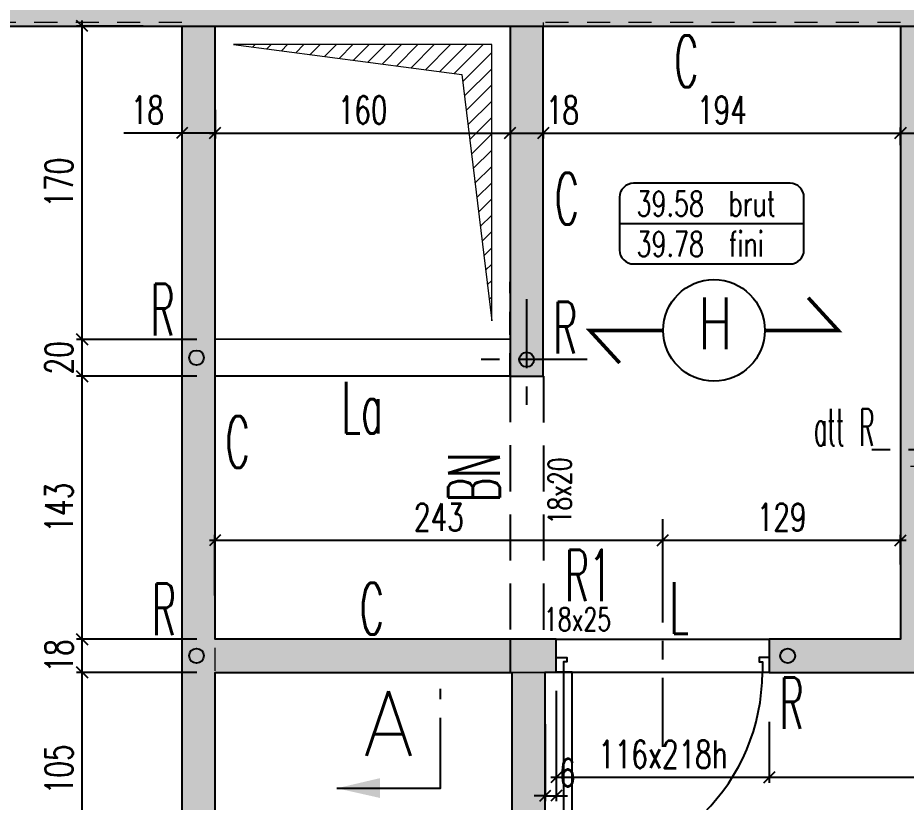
# Model space of a CAD drawing. Extents: x 308 to 437, y -199 to -146.
# Drawn here: x 367.063 to 371.883, y -167.064 to -162.806 of the extents above; entities that cross this region are included whole.
import ezdxf
from ezdxf.enums import TextEntityAlignment as Align

# ---------------------------------------------------------------- set-up
doc = ezdxf.new("R2010")
doc.units = 0
doc.header["$LTSCALE"] = 0.5
doc.header["$MEASUREMENT"] = 0
for name, pattern in [('AXES2', [1.125, 0.75, -0.125, 0.125, -0.125]), ('CACHE', [0.375, 0.25, -0.125]), ('DISCONTINU', [0.75, 0.5, -0.25]), ('DISCONTINU2', [0.375, 0.25, -0.125])]:
    doc.linetypes.add(name, pattern=pattern)
doc.layers.get('0').update_dxf_attribs({"linetype": 'CONTINUOUS'})
doc.layers.get('DEFPOINTS').update_dxf_attribs({"linetype": 'CONTINUOUS'})
doc.layers.add('00 - RESERVATIONS', color=1, linetype='CONTINUOUS', lineweight=20)
for name, color, linetype in [('AXES', 6, 'AXES2'), ('COTATION', 7, 'CONTINUOUS'), ('HABILLAGE', 7, 'CONTINUOUS'), ('MURS', 3, 'CONTINUOUS'), ('PLANCHER', 7, 'CONTINUOUS'), ('POCHAGE', 254, 'CONTINUOUS'), ('POTEAUX', 1, 'CONTINUOUS'), ('POUTRES', 2, 'CONTINUOUS'), ('RAID', 1, 'CONTINUOUS'), ('RDC', 7, 'DISCONTINU2'), ('REP-COUPES', 5, 'CONTINUOUS'), ('REPERE-CHAI', 4, 'CONTINUOUS'), ('REPERE-POUT', 4, 'CONTINUOUS'), ('REPERE-RAID', 4, 'CONTINUOUS')]:
    doc.layers.add(name, color=color, linetype=linetype)
doc.styles.add('ROMANS8', font='romans.shx', dxfattribs={"width": 0.7})
doc.styles.get("Standard").update_dxf_attribs({"font": 'txt.shx'})
doc.dimstyles.new('COT50 cm', dxfattribs={"dimtxt": 0.15, "dimasz": 0.06, "dimexe": 0.03, "dimexo": 0.1, "dimgap": 0.05, "dimtad": 1, "dimdec": 0, "dimlfac": 100, "dimzin": 0, "dimdsep": 46, "dimtxsty": 'ROMANS8', "dimblk1": 'OBLIQUE', "dimblk2": 'OBLIQUE', "dimsah": 1, "dimcen": 0.03, "dimdle": 0.03, "dimclrt": 1, "dimadec": 0, "dimazin": 0, "dimtfac": 1, "dimtdec": 0, "dimtmove": 0, "dimatfit": 3, "dimfxl": 0, "dimtolj": 1, "dimtzin": 0, "dimlwd": -1, "dimlwe": -1, "dimarcsym": 0})

# ---------------------------------------------------------------- blocks, each defined once
blk = doc.blocks.new('139')
at = {"layer": 'HABILLAGE', "color": 7}
blk.add_line((-0.6648, 0), (0.6648, 0), dxfattribs=at)
at = {"layer": 'HABILLAGE'}
blk.add_lwpolyline([(-0.5648, -0.291), (0.5648, -0.291, 0.414214), (0.6648, -0.191), (0.6648, 0.191, 0.414214), (0.5648, 0.291), (-0.5648, 0.291, 0.414214), (-0.6648, 0.191), (-0.6648, -0.191, 0.414214)], format="xyb", close=True, dxfattribs=at)
at = {"layer": 'HABILLAGE', "color": 1, "width": 0.7}
for s, p in [('brut', (0.1215, 0.054)), ('fini', (0.1215, -0.237))]:
    blk.add_text(s, height=0.18, dxfattribs=at).set_placement(p)
for tag, p in [('NIVBRUT', (-0.5425, 0.054)), ('NIVFINI', (-0.5425, -0.237))]:
    blk.add_attdef(tag, p, '', height=0.18, dxfattribs=at)
blk = doc.blocks.new('_Oblique')
at = {"layer": 'COTATION', "color": 0, "lineweight": -2}
blk.add_line((-0.5, -0.5), (0.5, 0.5), dxfattribs=at)
blk = doc.blocks.new('*D831')
at = {"layer": 'COTATION', "color": 0, "transparency": 16777216}
for p, q in [((367.9535, -160.371), (367.9535, -160.041)), ((368.1334, -160.371), (368.1334, -160.041)), ((367.9235, -160.071), (368.1634, -160.071))]:
    blk.add_line(p, q, dxfattribs=at)
at = {"layer": 'DEFPOINTS', "color": 0, "transparency": 16777216}
for p in [(368.1334, -160.071), (367.9535, -162.8513), (368.1334, -162.8514)]:
    blk.add_point(p, dxfattribs=at)
at = {"layer": 'COTATION', "color": 0, "transparency": 16777216, "xscale": 0.06, "yscale": 0.06, "zscale": 0.06, "rotation": 180}
blk.add_blockref('_Oblique', (367.9535, -160.071), dxfattribs=at)
at = {"layer": 'COTATION', "color": 0, "transparency": 16777216, "xscale": 0.06, "yscale": 0.06, "zscale": 0.06}
blk.add_blockref('_Oblique', (368.1334, -160.071), dxfattribs=at)
at = {"layer": 'COTATION', "color": 1, "transparency": 16777216, "insert": (368.0434, -159.946), "char_height": 0.15, "attachment_point": 5, "style": 'ROMANS8'}
blk.add_mtext('\\A1;18', dxfattribs=at)
blk = doc.blocks.new('*D832')
at = {"layer": 'COTATION', "color": 0, "transparency": 16777216}
for p, q in [((368.1334, -160.371), (368.1334, -160.041)), ((369.734, -160.371), (369.734, -160.041)), ((368.1034, -160.071), (369.764, -160.071))]:
    blk.add_line(p, q, dxfattribs=at)
at = {"layer": 'DEFPOINTS', "color": 0, "transparency": 16777216}
for p in [(369.734, -160.071), (368.1334, -162.8514), (369.734, -162.8522)]:
    blk.add_point(p, dxfattribs=at)
at = {"layer": 'COTATION', "color": 0, "transparency": 16777216, "xscale": 0.06, "yscale": 0.06, "zscale": 0.06, "rotation": 180}
blk.add_blockref('_Oblique', (368.1334, -160.071), dxfattribs=at)
at = {"layer": 'COTATION', "color": 0, "transparency": 16777216, "xscale": 0.06, "yscale": 0.06, "zscale": 0.06}
blk.add_blockref('_Oblique', (369.734, -160.071), dxfattribs=at)
at = {"layer": 'COTATION', "color": 1, "transparency": 16777216, "insert": (368.9337, -159.946), "char_height": 0.15, "attachment_point": 5, "style": 'ROMANS8'}
blk.add_mtext('\\A1;160', dxfattribs=at)
blk = doc.blocks.new('*D833')
at = {"layer": 'COTATION', "color": 0, "transparency": 16777216}
for p, q in [((369.734, -160.371), (369.734, -160.041)), ((369.9141, -160.371), (369.9141, -160.041)), ((369.704, -160.071), (369.9441, -160.071))]:
    blk.add_line(p, q, dxfattribs=at)
at = {"layer": 'DEFPOINTS', "color": 0, "transparency": 16777216}
for p in [(369.9141, -160.071), (369.734, -162.8522), (369.9141, -162.8522)]:
    blk.add_point(p, dxfattribs=at)
at = {"layer": 'COTATION', "color": 0, "transparency": 16777216, "xscale": 0.06, "yscale": 0.06, "zscale": 0.06, "rotation": 180}
blk.add_blockref('_Oblique', (369.734, -160.071), dxfattribs=at)
at = {"layer": 'COTATION', "color": 0, "transparency": 16777216, "xscale": 0.06, "yscale": 0.06, "zscale": 0.06}
blk.add_blockref('_Oblique', (369.9141, -160.071), dxfattribs=at)
at = {"layer": 'COTATION', "color": 1, "transparency": 16777216, "insert": (369.8241, -159.946), "char_height": 0.15, "attachment_point": 5, "style": 'ROMANS8'}
blk.add_mtext('\\A1;18', dxfattribs=at)
blk = doc.blocks.new('*D834')
at = {"layer": 'COTATION', "color": 0, "transparency": 16777216}
for p, q in [((369.9141, -160.371), (369.9141, -160.041)), ((371.8518, -160.371), (371.8518, -160.041)), ((369.8841, -160.071), (371.8818, -160.071))]:
    blk.add_line(p, q, dxfattribs=at)
at = {"layer": 'DEFPOINTS', "color": 0, "transparency": 16777216}
for p in [(371.8518, -160.071), (369.9141, -162.8522), (371.8518, -162.8522)]:
    blk.add_point(p, dxfattribs=at)
at = {"layer": 'COTATION', "color": 0, "transparency": 16777216, "xscale": 0.06, "yscale": 0.06, "zscale": 0.06, "rotation": 180}
blk.add_blockref('_Oblique', (369.9141, -160.071), dxfattribs=at)
at = {"layer": 'COTATION', "color": 0, "transparency": 16777216, "xscale": 0.06, "yscale": 0.06, "zscale": 0.06}
blk.add_blockref('_Oblique', (371.8518, -160.071), dxfattribs=at)
at = {"layer": 'COTATION', "color": 1, "transparency": 16777216, "insert": (370.8829, -159.946), "char_height": 0.15, "attachment_point": 5, "style": 'ROMANS8'}
blk.add_mtext('\\A1;194', dxfattribs=at)
blk = doc.blocks.new('*D835')
at = {"layer": 'COTATION', "color": 0, "transparency": 16777216}
for p, q in [((371.8518, -160.371), (371.8518, -160.041)), ((372.0318, -160.371), (372.0318, -160.041)), ((371.8218, -160.071), (372.0618, -160.071))]:
    blk.add_line(p, q, dxfattribs=at)
at = {"layer": 'DEFPOINTS', "color": 0, "transparency": 16777216}
for p in [(372.0318, -160.071), (371.8518, -162.8522), (372.0318, -162.8522)]:
    blk.add_point(p, dxfattribs=at)
at = {"layer": 'COTATION', "color": 0, "transparency": 16777216, "xscale": 0.06, "yscale": 0.06, "zscale": 0.06, "rotation": 180}
blk.add_blockref('_Oblique', (371.8518, -160.071), dxfattribs=at)
at = {"layer": 'COTATION', "color": 0, "transparency": 16777216, "xscale": 0.06, "yscale": 0.06, "zscale": 0.06}
blk.add_blockref('_Oblique', (372.0318, -160.071), dxfattribs=at)
at = {"layer": 'COTATION', "color": 1, "transparency": 16777216, "insert": (371.9418, -159.946), "char_height": 0.15, "attachment_point": 5, "style": 'ROMANS8'}
blk.add_mtext('\\A1;18', dxfattribs=at)
blk = doc.blocks.new('*D1090')
at = {"layer": 'COTATION', "color": 0, "transparency": 16777216}
for p, q in [((368.0341, -166.3595), (367.3824, -166.3595)), ((367.4124, -167.4413), (367.4124, -166.3295)), ((367.6139, -167.4113), (367.3824, -167.4113))]:
    blk.add_line(p, q, dxfattribs=at)
at = {"layer": 'DEFPOINTS', "color": 0, "transparency": 16777216}
for p in [(367.4124, -166.3595), (368.1341, -166.3595), (367.7139, -167.4113)]:
    blk.add_point(p, dxfattribs=at)
at = {"layer": 'COTATION', "color": 0, "transparency": 16777216, "xscale": 0.06, "yscale": 0.06, "zscale": 0.06}
for p, rotation in [((367.4124, -166.3595), 90), ((367.4124, -167.4113), 270)]:
    blk.add_blockref('_Oblique', p, dxfattribs=dict(at, rotation=rotation))
at = {"layer": 'COTATION', "color": 1, "transparency": 16777216, "insert": (367.2874, -166.8854), "char_height": 0.15, "attachment_point": 5, "rotation": 90, "style": 'ROMANS8'}
blk.add_mtext('\\A1;105', dxfattribs=at)
blk = doc.blocks.new('*D1091')
at = {"layer": 'COTATION', "color": 0, "transparency": 16777216}
for p, q in [((368.0341, -166.179), (367.3824, -166.179)), ((367.4124, -166.3895), (367.4124, -166.149)), ((368.0341, -166.3595), (367.3824, -166.3595))]:
    blk.add_line(p, q, dxfattribs=at)
at = {"layer": 'DEFPOINTS', "color": 0, "transparency": 16777216}
for p in [(367.4124, -166.179), (368.1341, -166.179), (368.1341, -166.3595)]:
    blk.add_point(p, dxfattribs=at)
at = {"layer": 'COTATION', "color": 0, "transparency": 16777216, "xscale": 0.06, "yscale": 0.06, "zscale": 0.06}
for p, rotation in [((367.4124, -166.179), 90), ((367.4124, -166.3595), 270)]:
    blk.add_blockref('_Oblique', p, dxfattribs=dict(at, rotation=rotation))
at = {"layer": 'COTATION', "color": 1, "transparency": 16777216, "insert": (367.2874, -166.2692), "char_height": 0.15, "attachment_point": 5, "rotation": 90, "style": 'ROMANS8'}
blk.add_mtext('\\A1;18', dxfattribs=at)
blk = doc.blocks.new('*D1092')
at = {"layer": 'COTATION', "color": 0, "transparency": 16777216}
for p, q in [((367.4124, -166.209), (367.4124, -164.7217)), ((368.0339, -164.7517), (367.3824, -164.7517)), ((368.0341, -166.179), (367.3824, -166.179))]:
    blk.add_line(p, q, dxfattribs=at)
at = {"layer": 'DEFPOINTS', "color": 0, "transparency": 16777216}
for p in [(367.4124, -164.7517), (368.1339, -164.7517), (368.1341, -166.179)]:
    blk.add_point(p, dxfattribs=at)
at = {"layer": 'COTATION', "color": 0, "transparency": 16777216, "xscale": 0.06, "yscale": 0.06, "zscale": 0.06}
for p, rotation in [((367.4124, -164.7517), 90), ((367.4124, -166.179), 270)]:
    blk.add_blockref('_Oblique', p, dxfattribs=dict(at, rotation=rotation))
at = {"layer": 'COTATION', "color": 1, "transparency": 16777216, "insert": (367.2874, -165.4653), "char_height": 0.15, "attachment_point": 5, "rotation": 90, "style": 'ROMANS8'}
blk.add_mtext('\\A1;143', dxfattribs=at)
blk = doc.blocks.new('*D1093')
at = {"layer": 'COTATION', "color": 0, "transparency": 16777216}
for p, q in [((367.4124, -164.7817), (367.4124, -164.5217)), ((368.0339, -164.5517), (367.3824, -164.5517)), ((368.0339, -164.7517), (367.3824, -164.7517))]:
    blk.add_line(p, q, dxfattribs=at)
at = {"layer": 'DEFPOINTS', "color": 0, "transparency": 16777216}
for p in [(367.4124, -164.5517), (368.1339, -164.5517), (368.1339, -164.7517)]:
    blk.add_point(p, dxfattribs=at)
at = {"layer": 'COTATION', "color": 0, "transparency": 16777216, "xscale": 0.06, "yscale": 0.06, "zscale": 0.06}
for p, rotation in [((367.4124, -164.5517), 90), ((367.4124, -164.7517), 270)]:
    blk.add_blockref('_Oblique', p, dxfattribs=dict(at, rotation=rotation))
at = {"layer": 'COTATION', "color": 1, "transparency": 16777216, "insert": (367.2874, -164.6517), "char_height": 0.15, "attachment_point": 5, "rotation": 90, "style": 'ROMANS8'}
blk.add_mtext('\\A1;20', dxfattribs=at)
blk = doc.blocks.new('*D1094')
at = {"layer": 'COTATION', "color": 0, "transparency": 16777216}
for p, q in [((367.7437, -162.8513), (367.3824, -162.8513)), ((367.4124, -164.5817), (367.4124, -162.8213)), ((368.0339, -164.5517), (367.3824, -164.5517))]:
    blk.add_line(p, q, dxfattribs=at)
at = {"layer": 'DEFPOINTS', "color": 0, "transparency": 16777216}
for p in [(367.4124, -162.8513), (367.8437, -162.8513), (368.1339, -164.5517)]:
    blk.add_point(p, dxfattribs=at)
at = {"layer": 'COTATION', "color": 0, "transparency": 16777216, "xscale": 0.06, "yscale": 0.06, "zscale": 0.06}
for p, rotation in [((367.4124, -162.8513), 90), ((367.4124, -164.5517), 270)]:
    blk.add_blockref('_Oblique', p, dxfattribs=dict(at, rotation=rotation))
at = {"layer": 'COTATION', "color": 1, "transparency": 16777216, "insert": (367.2874, -163.7015), "char_height": 0.15, "attachment_point": 5, "rotation": 90, "style": 'ROMANS8'}
blk.add_mtext('\\A1;170', dxfattribs=at)
blk = doc.blocks.new('*D1340')
at = {"layer": 'COTATION', "color": 0, "transparency": 16777216}
for p, q in [((367.9534, -163.3052), (367.9534, -163.462)), ((368.1337, -163.3052), (368.1337, -163.462)), ((367.9534, -163.432), (367.6384, -163.432)), ((368.1337, -163.432), (367.9234, -163.432))]:
    blk.add_line(p, q, dxfattribs=at)
at = {"layer": 'DEFPOINTS', "color": 0, "transparency": 16777216}
for p in [(367.9534, -163.2052), (368.1337, -163.2052), (368.1337, -163.432)]:
    blk.add_point(p, dxfattribs=at)
at = {"layer": 'COTATION', "color": 0, "transparency": 16777216, "xscale": 0.06, "yscale": 0.06, "zscale": 0.06, "rotation": 180}
blk.add_blockref('_Oblique', (367.9534, -163.432), dxfattribs=at)
at = {"layer": 'COTATION', "color": 0, "transparency": 16777216, "xscale": 0.06, "yscale": 0.06, "zscale": 0.06}
blk.add_blockref('_Oblique', (368.1337, -163.432), dxfattribs=at)
at = {"layer": 'COTATION', "color": 1, "transparency": 16777216, "insert": (367.7659, -163.307), "char_height": 0.15, "attachment_point": 5, "style": 'ROMANS8'}
blk.add_mtext('\\A1;18', dxfattribs=at)
blk = doc.blocks.new('*D1341')
at = {"layer": 'COTATION', "color": 0, "transparency": 16777216}
for p, q in [((368.1337, -163.3052), (368.1337, -163.462)), ((368.1037, -163.432), (369.7636, -163.432)), ((369.7336, -163.432), (369.7336, -163.462))]:
    blk.add_line(p, q, dxfattribs=at)
at = {"layer": 'DEFPOINTS', "color": 0, "transparency": 16777216}
for p in [(368.1337, -163.2052), (369.7336, -163.3553), (369.7336, -163.432)]:
    blk.add_point(p, dxfattribs=at)
at = {"layer": 'COTATION', "color": 0, "transparency": 16777216, "xscale": 0.06, "yscale": 0.06, "zscale": 0.06, "rotation": 180}
blk.add_blockref('_Oblique', (368.1337, -163.432), dxfattribs=at)
at = {"layer": 'COTATION', "color": 0, "transparency": 16777216, "xscale": 0.06, "yscale": 0.06, "zscale": 0.06}
blk.add_blockref('_Oblique', (369.7336, -163.432), dxfattribs=at)
at = {"layer": 'COTATION', "color": 1, "transparency": 16777216, "insert": (368.9337, -163.307), "char_height": 0.15, "attachment_point": 5, "style": 'ROMANS8'}
blk.add_mtext('\\A1;160', dxfattribs=at)
blk = doc.blocks.new('*D1342')
at = {"layer": 'COTATION', "color": 0, "transparency": 16777216}
for p, q in [((369.7036, -163.432), (369.9441, -163.432)), ((369.7336, -163.432), (369.7336, -163.462)), ((369.9141, -163.432), (369.9141, -163.462))]:
    blk.add_line(p, q, dxfattribs=at)
at = {"layer": 'DEFPOINTS', "color": 0, "transparency": 16777216}
for p in [(369.7336, -163.3553), (369.9141, -163.3553), (369.9141, -163.432)]:
    blk.add_point(p, dxfattribs=at)
at = {"layer": 'COTATION', "color": 0, "transparency": 16777216, "xscale": 0.06, "yscale": 0.06, "zscale": 0.06, "rotation": 180}
blk.add_blockref('_Oblique', (369.7336, -163.432), dxfattribs=at)
at = {"layer": 'COTATION', "color": 0, "transparency": 16777216, "xscale": 0.06, "yscale": 0.06, "zscale": 0.06}
blk.add_blockref('_Oblique', (369.9141, -163.432), dxfattribs=at)
at = {"layer": 'COTATION', "color": 1, "transparency": 16777216, "insert": (370.018, -163.307), "char_height": 0.15, "attachment_point": 5, "style": 'ROMANS8'}
blk.add_mtext('\\A1;18', dxfattribs=at)
blk = doc.blocks.new('*D1343')
at = {"layer": 'COTATION', "color": 0, "transparency": 16777216}
for p, q in [((369.8841, -163.432), (371.8818, -163.432)), ((369.9141, -163.432), (369.9141, -163.462)), ((371.8518, -163.498), (371.8518, -163.402))]:
    blk.add_line(p, q, dxfattribs=at)
at = {"layer": 'DEFPOINTS', "color": 0, "transparency": 16777216}
for p in [(369.9141, -163.3553), (371.8518, -163.432), (371.8518, -163.598)]:
    blk.add_point(p, dxfattribs=at)
at = {"layer": 'COTATION', "color": 0, "transparency": 16777216, "xscale": 0.06, "yscale": 0.06, "zscale": 0.06, "rotation": 180}
blk.add_blockref('_Oblique', (369.9141, -163.432), dxfattribs=at)
at = {"layer": 'COTATION', "color": 0, "transparency": 16777216, "xscale": 0.06, "yscale": 0.06, "zscale": 0.06}
blk.add_blockref('_Oblique', (371.8518, -163.432), dxfattribs=at)
at = {"layer": 'COTATION', "color": 1, "transparency": 16777216, "insert": (370.8829, -163.307), "char_height": 0.15, "attachment_point": 5, "style": 'ROMANS8'}
blk.add_mtext('\\A1;194', dxfattribs=at)
blk = doc.blocks.new('*D1344')
at = {"layer": 'COTATION', "color": 0, "transparency": 16777216}
for p, q in [((371.8218, -163.432), (372.0618, -163.432)), ((371.8518, -163.498), (371.8518, -163.402)), ((372.0318, -163.5622), (372.0318, -163.402))]:
    blk.add_line(p, q, dxfattribs=at)
at = {"layer": 'DEFPOINTS', "color": 0, "transparency": 16777216}
for p in [(372.0318, -163.432), (371.8518, -163.598), (372.0318, -163.6622)]:
    blk.add_point(p, dxfattribs=at)
at = {"layer": 'COTATION', "color": 0, "transparency": 16777216, "xscale": 0.06, "yscale": 0.06, "zscale": 0.06, "rotation": 180}
blk.add_blockref('_Oblique', (371.8518, -163.432), dxfattribs=at)
at = {"layer": 'COTATION', "color": 0, "transparency": 16777216, "xscale": 0.06, "yscale": 0.06, "zscale": 0.06}
blk.add_blockref('_Oblique', (372.0318, -163.432), dxfattribs=at)
at = {"layer": 'COTATION', "color": 1, "transparency": 16777216, "insert": (372.1342, -163.307), "char_height": 0.15, "attachment_point": 5, "style": 'ROMANS8'}
blk.add_mtext('\\A1;18', dxfattribs=at)
blk = doc.blocks.new('*D1382')
at = {"layer": 'COTATION', "color": 0, "transparency": 16777216}
for p, q in [((369.9847, -166.4585), (369.9847, -167.0587)), ((369.9247, -166.6403), (369.9247, -167.0587)), ((369.9247, -167.0287), (369.8647, -167.0287)), ((369.9247, -167.0287), (369.9847, -167.0287)), ((369.9847, -167.0287), (370.0447, -167.0287))]:
    blk.add_line(p, q, dxfattribs=at)
at = {"layer": 'DEFPOINTS', "color": 0, "transparency": 16777216}
for p in [(369.9847, -166.3585), (369.9247, -166.5403), (369.9847, -167.0287)]:
    blk.add_point(p, dxfattribs=at)
at = {"layer": 'COTATION', "color": 0, "transparency": 16777216, "xscale": 0.06, "yscale": 0.06, "zscale": 0.06}
blk.add_blockref('_Oblique', (369.9247, -167.0287), dxfattribs=at)
at = {"layer": 'COTATION', "color": 0, "transparency": 16777216, "xscale": 0.06, "yscale": 0.06, "zscale": 0.06, "rotation": 180}
blk.add_blockref('_Oblique', (369.9847, -167.0287), dxfattribs=at)
at = {"layer": 'COTATION', "color": 1, "transparency": 16777216, "insert": (370.0447, -166.9037), "char_height": 0.15, "attachment_point": 5, "style": 'ROMANS8'}
blk.add_mtext('\\A1;6', dxfattribs=at)
blk = doc.blocks.new('*D1383')
at = {"layer": 'COTATION', "color": 0, "transparency": 16777216}
for p, q in [((369.9847, -166.6281), (369.9847, -166.9581)), ((371.1397, -166.6281), (371.1397, -166.9581)), ((369.9547, -166.9281), (371.1697, -166.9281))]:
    blk.add_line(p, q, dxfattribs=at)
at = {"layer": 'DEFPOINTS', "color": 0, "transparency": 16777216}
for p in [(369.9847, -166.2579), (371.1397, -166.2578), (371.1397, -166.9281)]:
    blk.add_point(p, dxfattribs=at)
at = {"layer": 'COTATION', "color": 0, "transparency": 16777216, "xscale": 0.06, "yscale": 0.06, "zscale": 0.06, "rotation": 180}
blk.add_blockref('_Oblique', (369.9847, -166.9281), dxfattribs=at)
at = {"layer": 'COTATION', "color": 0, "transparency": 16777216, "xscale": 0.06, "yscale": 0.06, "zscale": 0.06}
blk.add_blockref('_Oblique', (371.1397, -166.9281), dxfattribs=at)
at = {"layer": 'COTATION', "color": 1, "transparency": 16777216, "insert": (370.5622, -166.8031), "char_height": 0.15, "attachment_point": 5, "style": 'ROMANS8'}
blk.add_mtext('\\A1;116x218h', dxfattribs=at)
blk = doc.blocks.new('*D1384')
at = {"layer": 'COTATION', "color": 0, "transparency": 16777216}
for p, q in [((371.1397, -166.6281), (371.1397, -166.9581)), ((373.3412, -166.8616), (373.3412, -166.9581)), ((371.1097, -166.9281), (373.3712, -166.9281))]:
    blk.add_line(p, q, dxfattribs=at)
at = {"layer": 'DEFPOINTS', "color": 0, "transparency": 16777216}
for p in [(371.1397, -166.2578), (373.3412, -166.7616), (373.3412, -166.9281)]:
    blk.add_point(p, dxfattribs=at)
at = {"layer": 'COTATION', "color": 0, "transparency": 16777216, "xscale": 0.06, "yscale": 0.06, "zscale": 0.06, "rotation": 180}
blk.add_blockref('_Oblique', (371.1397, -166.9281), dxfattribs=at)
at = {"layer": 'COTATION', "color": 0, "transparency": 16777216, "xscale": 0.06, "yscale": 0.06, "zscale": 0.06}
blk.add_blockref('_Oblique', (373.3412, -166.9281), dxfattribs=at)
at = {"layer": 'COTATION', "color": 1, "transparency": 16777216, "insert": (372.2404, -166.8031), "char_height": 0.15, "attachment_point": 5, "style": 'ROMANS8'}
blk.add_mtext('\\A1;220', dxfattribs=at)
blk = doc.blocks.new('A$C6B096A38')
at = {"layer": 'POCHAGE'}
h = blk.add_hatch(dxfattribs=at)
h.set_pattern_fill('AR-SAND', color=0, scale=0.07)
h.set_pattern_definition([(37.5, (-513.79323, 160.44126), (-0.004409535, 0.134877664), [0, -0.1064, 0, -0.119, 0, -0.11375]), (7.5, (-513.79323, 160.44126), (0.12388437, 0.197550225), [0, -0.0574, 0, -0.0959, 0, -0.03675]), (327.5, (-513.87933, 160.44126), (0.21798993, 0.000396134), [0, -0.035, 0, -0.126, 0, -0.1645]), (317.5, (-513.87933, 160.44126), (0.21042886, 0.06143729), [0, -0.0175, 0, -0.0826, 0, -0.0945])])
h.paths.add_polyline_path([(28.9369, -2.21), (15.7638, -2.21), (9.42, -2.21), (9.42, -2.39), (13.0197, -2.39), (13.0197, -5.2993), (13.1997, -5.2993), (13.1997, -5.1293), (14.397, -5.1293), (14.397, -6.865), (14.577, -6.865), (14.577, -4.9493), (13.1997, -4.9493), (13.1997, -2.39), (15.7735, -2.39), (15.7735, -6.865), (15.9535, -6.865), (15.9535, -2.39), (21.857, -2.39), (21.857, -7.07), (22.0369, -7.07), (22.0375, -2.4101), (23.6379, -2.4101), (23.6373, -4.3102), (23.818, -4.3102), (23.818, -2.39), (25.7556, -2.3901), (25.7556, -4.8004), (25.9357, -4.8004), (25.9357, -2.41), (28.7769, -2.41), (28.7769, -8.975), (28.9369, -8.975)])
at = {"layer": 'AXES', "color": 1}
for p, q in [((23.7275, -3.8914), (23.7275, -4.5491)), ((24.0564, -4.2202), (23.3986, -4.2202)), ((26.1747, -4.7104), (25.517, -4.7104))]:
    blk.add_line(p, q, dxfattribs=at)
at = {"layer": 'RAID'}
blk.add_circle((23.7275, -4.2202), 0.04, dxfattribs=at)
at = {"layer": 'RDC', "linetype": 'CACHE', "lineweight": 15}
blk.add_lwpolyline([(15.7638, -2.21), (28.9369, -2.21), (28.9369, -8.975), (28.7769, -8.975), (28.7769, -2.41), (25.9357, -2.41), (25.9357, -4.8004), (25.7556, -4.8004), (25.7556, -2.3901), (23.818, -2.39), (23.818, -4.3102), (23.6373, -4.3102), (23.6379, -2.4101), (22.0375, -2.4101), (22.0369, -7.07), (21.857, -7.07), (21.857, -2.39), (15.9535, -2.39)], dxfattribs=at)
blk = doc.blocks.new('A$C107C5660')
for p, q in [((0, 0), (0, 0.07)), ((1.0196, 0), (1.0196, 0.07))]:
    blk.add_line(p, q)
for points in [[(0, 0.07), (0.0175, 0.07), (0.0175, 0.07), (0.05, 0.07), (0.05, 0.05), (0.035, 0.05), (0.035, 0), (0.025, 0), (0.025, 0), (0, 0)], [(1.0196, 0.07), (0.9871, 0.07), (0.9871, 0.07), (0.9696, 0.07), (0.9696, 0.05), (0.9846, 0.05), (0.9846, 0), (0.9946, 0), (0.9946, 0), (1.0196, 0)]]:
    blk.add_lwpolyline(points)
blk.add_lwpolyline([(0.075, 0), (0.035, 0), (0.035, -0.9496), (0.075, -0.9496)], close=True)
blk.add_arc((0.035, 0), 0.9496, 269.999, 359.999)
blk = doc.blocks.new('*D1810')
at = {"layer": 'COTATION', "color": 0, "transparency": 16777216}
for p, q in [((368.1029, -165.6417), (370.5922, -165.6417)), ((368.1329, -165.9417), (368.1329, -165.6117)), ((370.5622, -165.8539), (370.5622, -165.6117))]:
    blk.add_line(p, q, dxfattribs=at)
at = {"layer": 'DEFPOINTS', "color": 0, "transparency": 16777216}
for p in [(370.5622, -165.6417), (370.5622, -165.9539), (368.1329, -166.1815)]:
    blk.add_point(p, dxfattribs=at)
at = {"layer": 'COTATION', "color": 0, "transparency": 16777216, "xscale": 0.06, "yscale": 0.06, "zscale": 0.06, "rotation": 180}
blk.add_blockref('_Oblique', (368.1329, -165.6417), dxfattribs=at)
at = {"layer": 'COTATION', "color": 0, "transparency": 16777216, "xscale": 0.06, "yscale": 0.06, "zscale": 0.06}
blk.add_blockref('_Oblique', (370.5622, -165.6417), dxfattribs=at)
at = {"layer": 'COTATION', "color": 1, "transparency": 16777216, "insert": (369.3476, -165.5167), "char_height": 0.15, "attachment_point": 5, "style": 'ROMANS8'}
blk.add_mtext('\\A1;243', dxfattribs=at)
blk = doc.blocks.new('*D1811')
at = {"layer": 'COTATION', "color": 0, "transparency": 16777216}
for p, q in [((370.5322, -165.6417), (371.8818, -165.6417)), ((370.5622, -165.8539), (370.5622, -165.6117)), ((371.8518, -165.7734), (371.8518, -165.6117))]:
    blk.add_line(p, q, dxfattribs=at)
at = {"layer": 'DEFPOINTS', "color": 0, "transparency": 16777216}
for p in [(371.8518, -165.6417), (371.8518, -165.8734), (370.5622, -165.9539)]:
    blk.add_point(p, dxfattribs=at)
at = {"layer": 'COTATION', "color": 0, "transparency": 16777216, "xscale": 0.06, "yscale": 0.06, "zscale": 0.06, "rotation": 180}
blk.add_blockref('_Oblique', (370.5622, -165.6417), dxfattribs=at)
at = {"layer": 'COTATION', "color": 0, "transparency": 16777216, "xscale": 0.06, "yscale": 0.06, "zscale": 0.06}
blk.add_blockref('_Oblique', (371.8518, -165.6417), dxfattribs=at)
at = {"layer": 'COTATION', "color": 1, "transparency": 16777216, "insert": (371.207, -165.5167), "char_height": 0.15, "attachment_point": 5, "style": 'ROMANS8'}
blk.add_mtext('\\A1;129', dxfattribs=at)

msp = doc.modelspace()

# ---------------------------------------------------------------- hatches: boundary and pattern name
at = {"layer": '00 - RESERVATIONS'}
h = msp.add_hatch(dxfattribs=at)
h.set_pattern_fill('ANSI31', color=256, scale=0.5)
h.paths.add_polyline_path([(369.4721, -163.1138), (369.634, -164.4517), (369.634, -162.9522), (368.2339, -162.9522)])
at = {"layer": 'POCHAGE'}
for points in [[(374.873, -162.8514), (374.873, -169.1709), (373.5228, -169.1709), (373.5228, -167.6074), (373.3423, -167.6074), (373.3428, -169.171), (372.898, -169.1709), (372.898, -169.3513), (375.033, -169.3512), (375.033, -162.6513), (353.2359, -162.6513), (353.2359, -160.4413), (346.1362, -160.4413), (346.1362, -160.6413), (353.0362, -160.6413), (353.0355, -167.7513), (353.2362, -167.7513), (353.2362, -162.8513)], [(369.7441, -166.3595), (369.7439, -169.3512), (371.743, -169.3513), (371.743, -169.171), (369.9248, -169.1711), (369.9246, -166.3585), (369.9846, -166.3585), (369.9847, -166.179), (368.1341, -166.179), (368.1337, -162.8513), (367.9535, -162.8513), (367.9524, -169.3513), (368.1344, -169.3511), (368.1341, -166.3595)], [(369.9141, -162.8514), (369.734, -162.8514), (369.7339, -164.7524), (369.9141, -164.7524)]]:
    msp.add_hatch(color=256, dxfattribs=at).paths.add_polyline_path(points)
h = msp.add_hatch(color=256, dxfattribs=at)
h.dxf.hatch_style = 1
h.paths.add_polyline_path([(372.0318, -166.1785), (372.0318, -162.8514), (371.8518, -162.8514), (371.8518, -166.1787), (371.1396, -166.1787), (371.1397, -166.3584), (371.1397, -166.3584), (373.3399, -166.3591), (373.3399, -166.1785)])
at = {"layer": 'POTEAUX'}
h = msp.add_hatch(color=256, dxfattribs=at)
h.dxf.hatch_style = 1
h.paths.add_polyline_path([(369.7347, -166.3592), (369.9847, -166.3585), (369.9847, -166.1779), (369.7347, -166.1787)])
at = {"layer": 'RAID'}
for points in [[(367.9928, -164.6516, -1), (368.0728, -164.6516, -1)], [(369.7834, -164.6615, -1), (369.8634, -164.6615, -1)], [(367.9928, -166.269, -1), (368.0728, -166.269, -1)], [(371.2397, -166.3094, 1), (371.2397, -166.2294, 1)]]:
    msp.add_hatch(color=256, dxfattribs=at).paths.add_polyline_path(points)

# ---------------------------------------------------------------- linework, layer by layer
at = {"layer": '00 - RESERVATIONS'}
msp.add_lwpolyline([(369.4721, -163.1138), (369.634, -164.4517), (369.634, -162.9522), (368.2339, -162.9522)], close=True, dxfattribs=at)
at = {"layer": 'AXES', "color": 1}
msp.add_line((370.5622, -166.7633), (370.5622, -165.5278), dxfattribs=at)
at = {"layer": 'MURS'}
for points in [[(353.2362, -162.8513), (374.873, -162.8514), (374.873, -169.1709), (373.5228, -169.1709), (373.5228, -167.6074), (373.3423, -167.6074), (373.3428, -169.171), (372.898, -169.171), (372.898, -169.3513), (375.033, -169.3512), (375.033, -162.6513)], [(367.9535, -162.8513), (367.9524, -169.3513), (368.1344, -169.3511), (368.1341, -166.3595), (369.7441, -166.3595), (369.7439, -169.3512), (371.743, -169.3513), (371.743, -169.171), (369.9248, -169.1711), (369.9246, -166.3585), (369.9846, -166.3585), (369.9847, -166.179), (368.1341, -166.179), (368.1337, -162.8513)], [(369.7022, -162.8522), (369.734, -162.8522), (369.7339, -164.7514), (369.9141, -164.7513), (369.9141, -162.8514)], [(371.8518, -162.8514), (371.8518, -166.1787), (371.1396, -166.1787), (371.1397, -166.3591), (373.3405, -166.3591), (373.3405, -166.4524), (373.5199, -166.4527), (373.5199, -164.2317), (373.3399, -164.2317), (373.3399, -166.1785), (372.0318, -166.1785), (372.0318, -162.8514)]]:
    msp.add_lwpolyline(points, dxfattribs=at)
at = {"layer": 'PLANCHER', "color": 1, "const_width": 0.02}
for points in [[(371.1154, -164.5028), (371.5135, -164.5028), (371.3512, -164.3257)], [(370.5641, -164.5028), (370.166, -164.5028), (370.3283, -164.68)]]:
    msp.add_lwpolyline(points, dxfattribs=at)
at = {"layer": 'PLANCHER', "color": 1}
msp.add_circle((370.8397, -164.5028), 0.2757, dxfattribs=at)
at = {"layer": 'POTEAUX'}
msp.add_lwpolyline([(369.7347, -166.3592), (369.9847, -166.3585), (369.9847, -166.1779), (369.7347, -166.1787)], close=True, dxfattribs=at)
at = {"layer": 'POUTRES'}
for p, q in [((369.7339, -164.5515), (368.1339, -164.5517)), ((369.7339, -164.7515), (368.1339, -164.7517)), ((369.9847, -166.1779), (371.1396, -166.1787)), ((369.9847, -166.3585), (371.1397, -166.3584))]:
    msp.add_line(p, q, dxfattribs=at)
at = {"layer": 'POUTRES', "linetype": 'DISCONTINU'}
for p, q in [((369.7339, -164.7515), (369.7347, -166.1787)), ((369.9146, -164.7522), (369.9154, -166.1785))]:
    msp.add_line(p, q, dxfattribs=at)
at = {"layer": 'RAID'}
for centre in [(368.0328, -164.6516), (369.8234, -164.6615), (368.0328, -166.269), (371.2397, -166.2694)]:
    msp.add_circle(centre, 0.04, dxfattribs=at)
at = {"layer": 'REP-COUPES'}
msp.add_line((369.3555, -166.5047), (369.3555, -166.4491), dxfattribs=at)
msp.add_lwpolyline([(368.7942, -166.9879), (369.3555, -166.9879), (369.3555, -166.6063)], dxfattribs=at)
msp.add_solid([(369.0279, -166.9331), (368.7942, -166.9879), (369.0279, -167.0405)], dxfattribs=at)

# ---------------------------------------------------------------- block references
at = {"color": 1, "xscale": 1.135, "yscale": 1.135, "zscale": 1.135, "rotation": 6.130080588898681e-05}
msp.add_blockref('A$C107C5660', (369.9847, -166.3586), dxfattribs=at)
at = {"layer": 'HABILLAGE', "color": 1, "xscale": 0.7521624, "yscale": 0.7521624, "zscale": 0.7521624}
msp.add_blockref('139', (370.828, -163.9237), dxfattribs=at).add_auto_attribs({'NIVBRUT': '39.58', 'NIVFINI': '39.78'})
at = {"layer": 'RDC'}
msp.add_blockref('A$C6B096A38', (346.0959, -160.4413), dxfattribs=at)

# ---------------------------------------------------------------- texts
at = {"layer": 'PLANCHER', "color": 1, "width": 0.7}
msp.add_text('H', height=0.28, dxfattribs=at).set_placement((370.8475, -164.4641), align=Align.MIDDLE)
at = {"layer": 'REP-COUPES', "style": 'ROMANS8'}
msp.add_text('A', height=0.35, dxfattribs=at).set_placement((368.9391, -166.8113))
at = {"layer": 'REPERE-CHAI', "color": 4, "width": 0.519}
for p in [(370.6245, -163.1823), (369.9764, -163.9281), (368.1901, -165.2483), (368.9184, -166.1532)]:
    msp.add_text('C', height=0.28, dxfattribs=at).set_placement(p)
at = {"layer": 'REPERE-POUT', "width": 0.519}
for s, p in [('La', (368.8197, -165.0626)), ('L', (370.5987, -166.1493))]:
    msp.add_text(s, height=0.28, dxfattribs=at).set_placement(p)
msp.add_text('BN', height=0.28, rotation=90, dxfattribs=at).set_placement((369.6778, -165.434))
at = {"layer": 'REPERE-RAID', "color": 4}
for s, height, width, p in [('R', 0.28, 0.519, (367.7827, -164.5312)), ('R', 0.28, 0.519, (369.9671, -164.6277)), ('att R', 0.2, 0.45, (371.3821, -165.1293)), ('R1', 0.28, 0.519, (370.0309, -165.9733)), ('R', 0.28, 0.519, (367.7913, -166.1562)), ('R', 0.28, 0.519, (371.1951, -166.666))]:
    msp.add_text(s, height=height, dxfattribs=dict(at, width=width)).set_placement(p)
at = {"layer": 'REPERE-RAID', "color": 1, "style": 'ROMANS8', "width": 0.7}
msp.add_text('18x20', height=0.125, rotation=90, dxfattribs=at).set_placement((370.0658, -165.5563))
msp.add_text('18x25', height=0.125, dxfattribs=at).set_placement((369.918, -166.1329))

# ---------------------------------------------------------------- dimensions: what is measured, and where the dimension line sits
at = {"layer": 'COTATION'}
for base, p1, p2, override, picture, middle in [((368.1334, -160.071), (367.9535, -162.8513), (368.1334, -162.8514), {"dimtmove": 1, "dimfxl": 0.3, "dimfxlon": 1}, '*D831', (368.0434, -160.071)), ((369.9141, -160.071), (369.734, -162.8522), (369.9141, -162.8522), {"dimtmove": 1, "dimfxl": 0.3, "dimfxlon": 1}, '*D833', (369.8241, -160.071)), ((372.0318, -160.071), (371.8518, -162.8522), (372.0318, -162.8522), {"dimtmove": 1, "dimfxl": 0.3, "dimfxlon": 1}, '*D835', (371.9418, -160.071)), ((369.9141, -163.432), (369.7336, -163.3553), (369.9141, -163.3553), {"dimtmove": 1}, '*D1342', (370.018, -163.432)), ((372.0318, -163.432), (371.8518, -163.598), (372.0318, -163.6622), {"dimtmove": 1}, '*D1344', (372.1342, -163.432)), ((369.9847, -167.0287), (369.9247, -166.5403), (369.9847, -166.3585), {"dimtmove": 1}, '*D1382', (370.0447, -167.0287))]:
    dim = msp.add_linear_dim(base=base, p1=p1, p2=p2, dimstyle='COT50 cm', override=override, dxfattribs=at)
    dim.commit()
    dim.dimension.update_dxf_attribs({"geometry": picture, "text_midpoint": middle, "dimtype": 160})
for base, p1, p2, override, picture, middle in [((369.734, -160.071), (368.1334, -162.8514), (369.734, -162.8522), {"dimtmove": 1, "dimfxl": 0.3, "dimfxlon": 1}, '*D832', (368.9337, -159.946)), ((371.8518, -160.071), (369.9141, -162.8522), (371.8518, -162.8522), {"dimtmove": 1, "dimfxl": 0.3, "dimfxlon": 1}, '*D834', (370.8829, -159.946)), ((369.7336, -163.432), (368.1337, -163.2052), (369.7336, -163.3553), {"dimtmove": 1}, '*D1341', (368.9337, -163.307)), ((371.8518, -163.432), (369.9141, -163.3553), (371.8518, -163.598), {"dimtmove": 1}, '*D1343', (370.8829, -163.307)), ((370.5622, -165.6417), (368.1329, -166.1815), (370.5622, -165.9539), {"dimtmove": 1, "dimfxl": 0.3}, '*D1810', (369.3476, -165.5167)), ((371.8518, -165.6417), (370.5622, -165.9539), (371.8518, -165.8734), {"dimtmove": 1, "dimfxl": 0.3}, '*D1811', (371.207, -165.5167)), ((373.3412, -166.9281), (371.1397, -166.2578), (373.3412, -166.7616), {"dimtmove": 1, "dimfxl": 0.3}, '*D1384', (372.2404, -166.8031))]:
    dim = msp.add_linear_dim(base=base, p1=p1, p2=p2, dimstyle='COT50 cm', override=override, dxfattribs=at)
    dim.commit()
    dim.dimension.update_dxf_attribs({"geometry": picture, "text_midpoint": middle})
for base, p1, p2, picture, middle in [((367.4124, -162.8513), (368.1339, -164.5517), (367.8437, -162.8513), '*D1094', (367.2874, -163.7015)), ((367.4124, -164.7517), (368.1341, -166.179), (368.1339, -164.7517), '*D1092', (367.2874, -165.4653)), ((367.4124, -166.3595), (367.7139, -167.4113), (368.1341, -166.3595), '*D1090', (367.2874, -166.8854))]:
    dim = msp.add_linear_dim(base=base, p1=p1, p2=p2, angle=90, dimstyle='COT50 cm', override={"dimtmove": 1}, dxfattribs=at)
    dim.commit()
    dim.dimension.update_dxf_attribs({"geometry": picture, "text_midpoint": middle})
dim = msp.add_linear_dim(base=(368.1337, -163.432), p1=(367.9534, -163.2052), p2=(368.1337, -163.2052), dimstyle='COT50 cm', dxfattribs=at)
dim.commit()
dim.dimension.update_dxf_attribs({"geometry": '*D1340', "text_midpoint": (367.7659, -163.432), "dimtype": 160})
for base, p1, p2, picture, middle in [((367.4124, -164.5517), (368.1339, -164.7517), (368.1339, -164.5517), '*D1093', (367.4124, -164.6517)), ((367.4124, -166.179), (368.1341, -166.3595), (368.1341, -166.179), '*D1091', (367.4124, -166.2692))]:
    dim = msp.add_linear_dim(base=base, p1=p1, p2=p2, angle=90, dimstyle='COT50 cm', override={"dimtmove": 1}, dxfattribs=at)
    dim.commit()
    dim.dimension.update_dxf_attribs({"geometry": picture, "text_midpoint": middle, "dimtype": 160})
dim = msp.add_linear_dim(base=(371.1396729, -166.9280583), p1=(369.9846727, -166.2579377), p2=(371.1396729, -166.2577803), text='<>x218h', dimstyle='COT50 cm', override={"dimtmove": 1, "dimfxl": 0.3}, dxfattribs=at)
dim.commit()
dim.dimension.update_dxf_attribs({"geometry": '*D1383', "text_midpoint": (370.5621728, -166.8030583)})

doc.saveas('drawing.dxf')
